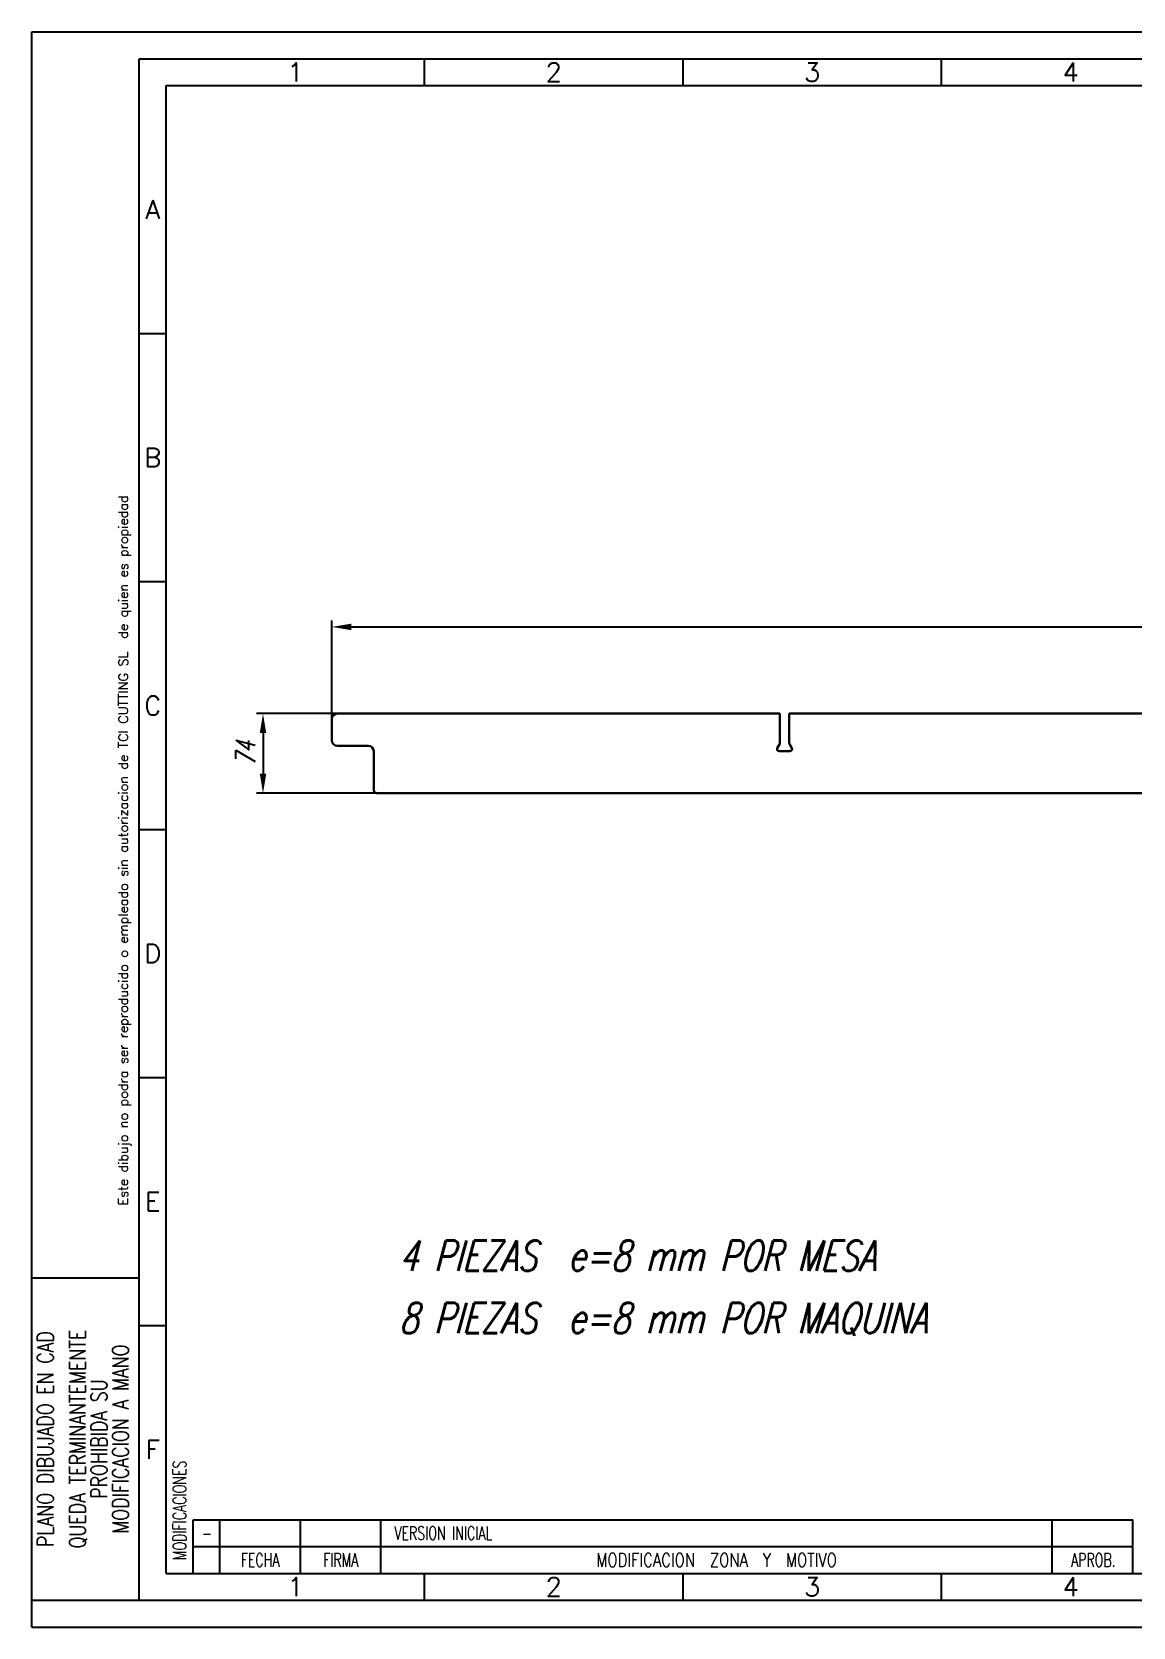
# Model space of a CAD drawing. Header units: millimetres. Extents: x 10631 to 12731, y -7277 to -5792.
# Drawn here: x 10631 to 11656, y -7277 to -5792 of the extents above; entities that cross this region are included whole.
import ezdxf
from ezdxf.enums import TextEntityAlignment as Align

# ---------------------------------------------------------------- set-up
doc = ezdxf.new("R2010")
doc.units = ezdxf.units.MM
doc.header["$LTSCALE"] = 60
doc.header["$PDMODE"] = 35
doc.header["$PDSIZE"] = 1
doc.layers.get('0').update_dxf_attribs({"linetype": 'CONTINUOUS', "lineweight": 30})
doc.layers.get('Defpoints').update_dxf_attribs({"linetype": 'CONTINUOUS'})
doc.layers.add('3-COTAS', color=252, linetype='CONTINUOUS')
doc.layers.add('9-FORMATO', color=7, linetype='CONTINUOUS')
doc.styles.add('BULEGO_TEKNIKOA', font='isocp.shx', dxfattribs={"width": 0.8, "oblique": 15})
doc.styles.add('ROMANS', font='romans.shx', dxfattribs={"width": 0.75, "oblique": 15, "height": 18})
doc.styles.get("Standard").update_dxf_attribs({"font": 'ROMANS.SHX', "width": 0.8, "oblique": 15})
doc.dimstyles.get("Standard").update_dxf_attribs({"dimtxt": 3, "dimasz": 0.18, "dimexe": 0.18, "dimexo": 0.0625, "dimgap": 0.09, "dimtad": 0, "dimtih": 1, "dimtoh": 1, "dimdsep": 46, "dimtxsty": 'BULEGO_TEKNIKOA', "dimcen": 0.09, "dimclrd": 256, "dimclre": 256, "dimclrt": 256, "dimazin": 2, "dimtfac": 1, "dimtofl": 0, "dimtmove": 0, "dimatfit": 3, "dimfxl": 0, "dimtolj": 1, "dimtzin": 0, "dimarcsym": 0})

# ---------------------------------------------------------------- blocks, each defined once
blk = doc.blocks.new('A3 TCI')
at = {"layer": '9-FORMATO', "color": 1, "linetype": 'ByBlock'}
for p, q in [((-420, 297), (0, 297)), ((-420, 0), (-420, 297)), ((-400, 292), (-5, 292)), ((-400, 5), (-400, 292)), ((-400, 5), (-400, 65)), ((-395, 10), (-395, 40)), ((-390, 10), (-390, 20)), ((-390, 20), (-215, 20)), ((-385, 10), (-385, 20)), ((-370, 10), (-370, 20)), ((-355, 10), (-355, 20)), ((-230, 10), (-230, 20)), ((-215, 10), (-215, 20)), ((-390, 15), (-215, 15)), ((-395, 10), (-215, 10)), ((-400, 5), (-5, 5)), ((-420, 0), (0, 0))]:
    blk.add_line(p, q, dxfattribs=at)
at = {"layer": '9-FORMATO', "color": 252, "linetype": 'ByBlock'}
for p, q in [((-346.88, 287), (-346.88, 292)), ((-298.75, 287), (-298.75, 292)), ((-250.62, 287), (-250.62, 292)), ((-395, 287), (-10, 287)), ((-395, 10), (-395, 287)), ((-400, 240.83), (-395, 240.83)), ((-400, 194.67), (-395, 194.67)), ((-400, 148.5), (-395, 148.5)), ((-400, 102.33), (-395, 102.33)), ((-420, 65), (-400, 65)), ((-400, 56.17), (-395, 56.17)), ((-395, 10), (-10, 10)), ((-346.88, 5), (-346.88, 10)), ((-298.75, 5), (-298.75, 10)), ((-250.62, 5), (-250.62, 10)), ((-420, 5), (-400, 5))]:
    blk.add_line(p, q, dxfattribs=at)
at = {"layer": '9-FORMATO', "color": 7, "linetype": 'ByBlock'}
blk.add_line((-420, 5), (-420, 65), dxfattribs=at)
at = {"layer": '9-FORMATO', "color": 252, "linetype": 'ByBlock'}
for s, p in [('1', (-370.94, 289.5)), ('2', (-322.81, 289.5)), ('3', (-274.69, 289.5)), ('4', (-226.56, 289.5)), ('A', (-397.5, 263.92)), ('B', (-397.5, 217.75)), ('C', (-397.5, 171.58)), ('D', (-397.5, 125.42)), ('E', (-397.5, 79.25)), ('F', (-397.5, 33.08)), ('1', (-370.94, 7.5)), ('2', (-322.81, 7.5)), ('3', (-274.69, 7.5)), ('4', (-226.56, 7.5))]:
    blk.add_text(s, height=3.5, dxfattribs=at).set_placement(p, align=Align.MIDDLE_CENTER)
at = {"layer": '9-FORMATO', "color": 252, "linetype": 'ByBlock', "style": 'ROMANS'}
blk.add_text('Este dibujo no podra ser reproducido o empleado sin autorizacion de TCI CUTTING SL  de quien es propiedad', height=1.75, rotation=90, dxfattribs=at).set_placement((-402.73, 144.62), align=Align.MIDDLE)
at = {"layer": '9-FORMATO', "color": 252, "linetype": 'ByBlock', "width": 0.785714}
for s, p in [('PLANO DIBUJADO EN CAD', (-416, 35)), ('QUEDA TERMINANTEMENTE', (-410, 35)), ('MODIFICACION A MANO', (-402, 35)), ('PROHIBIDA SU', (-406, 35))]:
    blk.add_text(s, height=3, rotation=90, dxfattribs=at).set_placement(p, align=Align.CENTER)
at = {"layer": '9-FORMATO', "color": 252, "linetype": 'ByBlock', "width": 0.685714}
blk.add_text('MODIFICACIONES', height=2.5, rotation=90, dxfattribs=at).set_placement((-392.5, 12.5), align=Align.MIDDLE_LEFT)
blk.add_text('VERSION INICIAL', height=2.5, dxfattribs=at).set_placement((-352.5, 17.5), align=Align.MIDDLE_LEFT)
at = {"layer": '9-FORMATO', "color": 252, "linetype": 'ByBlock'}
for s, width, p in [('-', 0.685714, (-387.41, 17.5)), ('FECHA', 0.685714, (-377.5, 12.5)), ('FIRMA', 0.685714, (-362.5, 12.5)), ('MODIFICACION  ZONA  Y  MOTIVO', 0.805714, (-292.5, 12.5))]:
    blk.add_text(s, height=2.5, dxfattribs=dict(at, width=width)).set_placement(p, align=Align.MIDDLE_CENTER)
at = {"layer": '9-FORMATO', "color": 252, "linetype": 'ByBlock', "width": 0.685714}
blk.add_text('APROB.', height=2.5, dxfattribs=at).set_placement((-222.34, 12.5), align=Align.MIDDLE)
at = {"layer": '9-FORMATO', "style": 'ROMANS', "oblique": 15, "width": 0.75}
for tag, p, height in [('PROYECTO', (-151.05, 55.28), 1.6), ('NUM_HOJA', (-24.5, 55.07), 1.6), ('FECH_DIB', (-145.21, 43.03), 1.6), ('NOM_DIB', (-127.69, 43.05), 1.6), ('MAT1', (-112.91, 42.96), 1.6), ('TRAT1', (-95.52, 42.91), 1.6), ('FECH_MOD', (-144.95, 37.82), 1.6), ('NOM_MOD', (-127.61, 37.74), 1.6), ('MAT2', (-112.91, 37.55), 1.6), ('TRAT2', (-95.54, 37.48), 1.6), ('FECH_COMP', (-144.95, 32.28), 1.6), ('NOM_COMP', (-127.62, 32.31), 1.6), ('MAT3', (-112.78, 32.41), 1.6), ('TRAT3', (-95.54, 32.33), 1.6), ('SUSTITUYE', (-43.96, 26.58), 1.6), ('DENOMINACION', (-147.04, 22.69), 4), ('ESCALA', (-162.71, 17.38), 4), ('SUSTITUIDO', (-43.85, 21.21), 1.6), ('REF_TCI', (-126.3, 13.32), 4), ('REF_CLI', (-43.58, 13.67), 4)]:
    blk.add_attdef(tag, p, '', height=height, dxfattribs=at)
blk = doc.blocks.new('*D5')
at = {"layer": '3-COTAS', "lineweight": -2}
for p, q in [((10910.4, -6441.3), (10910.4, -6339.6)), ((12552.4, -6441.3), (12552.4, -6339.6)), ((10928.4, -6345.6), (12534.4, -6345.6))]:
    blk.add_line(p, q, dxfattribs=at)
at = {"layer": '3-COTAS'}
for points in [[(10928.4, -6342.6), (10928.4, -6348.6), (10910.4, -6345.6)], [(12534.4, -6342.6), (12534.4, -6348.6), (12552.4, -6345.6)]]:
    blk.add_solid(points, dxfattribs=at)
at = {"layer": 'Defpoints', "color": 0}
for p in [(12552.4, -6345.6), (10910.4, -6441.3, 0), (12552.4, -6441.3, 0)]:
    blk.add_point(p, dxfattribs=at)
at = {"layer": '3-COTAS', "insert": (11716.2, -6329.4), "char_height": 18, "attachment_point": 5, "style": 'ROMANS'}
blk.add_mtext('\\A1;1642', dxfattribs=at)
blk = doc.blocks.new('*D6')
at = {"layer": '3-COTAS', "lineweight": -2}
for p, q in [((10915.4, -6426.3), (10840.3, -6426.3)), ((10846.3, -6444.3), (10846.3, -6482.3)), ((10977.9, -6500.3), (10840.3, -6500.3))]:
    blk.add_line(p, q, dxfattribs=at)
at = {"layer": '3-COTAS'}
for points in [[(10843.3, -6444.3), (10849.3, -6444.3), (10846.3, -6426.3)], [(10843.3, -6482.3), (10849.3, -6482.3), (10846.3, -6500.3)]]:
    blk.add_solid(points, dxfattribs=at)
at = {"layer": 'Defpoints', "color": 0}
for p in [(10915.4, -6426.3, 0), (10846.3, -6500.3), (10977.9, -6500.3, 0)]:
    blk.add_point(p, dxfattribs=at)
at = {"layer": '3-COTAS', "insert": (10830.1, -6463.3), "char_height": 18, "attachment_point": 5, "rotation": 90, "style": 'ROMANS'}
blk.add_mtext('\\A1;74', dxfattribs=at)

msp = doc.modelspace()

# ---------------------------------------------------------------- linework, layer by layer
at = {"ltscale": 3}
for p, q in [((10915.401, -6426.323, 0), (11327.634, -6426.323, 0)), ((11327.634, -6426.323, 0), (11327.634, -6453.483, 0)), ((11336.129, -6426.323, 0), (11726.154, -6426.323, 0)), ((11336.129, -6453.483, 0), (11336.129, -6426.323, 0)), ((10910.401, -6451.323, 0), (10910.401, -6431.323, 0)), ((10942.801, -6456.323, 0), (10915.401, -6456.323, 0)), ((10944.401, -6456.323, 0), (10942.801, -6456.323, 0)), ((11327.366, -6454.483, 0), (11325.149, -6458.323, 0)), ((11338.613, -6458.323, 0), (11336.396, -6454.483, 0)), ((10949.401, -6497.323, 0), (10949.401, -6461.323, 0)), ((11326.881, -6461.323, 0), (11336.881, -6461.323, 0)), ((10952.401, -6500.323, 0), (11003.401, -6500.323, 0)), ((11003.401, -6500.323, 0), (12510.401, -6500.323, 0))]:
    msp.add_line(p, q, dxfattribs=at)
for centre, radius, start, end in [((10915.401, -6431.323, 0), 5, 90, 180), ((10915.401, -6451.323, 0), 5, 180, 270), ((10944.401, -6461.323, 0), 5, 0, 90), ((11326.881, -6459.323, 0), 2, 150, 270), ((11325.634, -6453.483, 0), 2, 330, 0), ((11338.129, -6453.483, 0), 2, 180, 210), ((11336.881, -6459.323, 0), 2, 270, 30), ((10952.401, -6497.323, 0), 3, 180, 270)]:
    msp.add_arc(centre, radius, start, end, dxfattribs=at)

# ---------------------------------------------------------------- block references
at = {"layer": '9-FORMATO', "xscale": 5, "yscale": 5, "zscale": 5}
msp.add_blockref('A3 TCI', (12731.116, -7276.671), dxfattribs=at)

# ---------------------------------------------------------------- texts
at = {"ltscale": 25, "char_height": 28.125, "width": 1038.01375, "attachment_point": 1, "style": 'ROMANS'}
for s, insert in [('4 PIEZAS  e=8 mm POR MESA', (10972.974, -6916.868)), ('8 PIEZAS  e=8 mm POR MAQUINA', (10972.974, -6974.872))]:
    msp.add_mtext(s, dxfattribs=dict(at, insert=insert))

# ---------------------------------------------------------------- dimensions: what is measured, and where the dimension line sits
at = {"layer": '3-COTAS'}
dim = msp.add_linear_dim(base=(12552.401, -6345.649), p1=(10910.401, -6441.323, 0), p2=(12552.401, -6441.323, 0), dimstyle='Standard', override={"dimscale": 6, "dimasz": 3, "dimexe": 1, "dimexo": 0, "dimgap": 1.2, "dimtad": 1, "dimtih": 0, "dimtoh": 0, "dimtxsty": 'ROMANS', "dimcen": 0, "dimtfac": 0.66, "dimtofl": 1}, dxfattribs=at)
dim.commit()
dim.dimension.update_dxf_attribs({"geometry": '*D5', "text_midpoint": (11716.242, -6345.649), "dimtype": 160})
dim = msp.add_linear_dim(base=(10846.272, -6500.323), p1=(10915.401, -6426.323, 0), p2=(10977.901, -6500.323, 0), angle=90, dimstyle='Standard', override={"dimscale": 6, "dimasz": 3, "dimexe": 1, "dimexo": 0, "dimgap": 1.2, "dimtad": 1, "dimtih": 0, "dimtoh": 0, "dimtxsty": 'ROMANS', "dimcen": 0, "dimtfac": 0.66, "dimtofl": 1}, dxfattribs=at)
dim.commit()
dim.dimension.update_dxf_attribs({"geometry": '*D6', "text_midpoint": (10830.072, -6463.323)})

doc.saveas('drawing.dxf')
